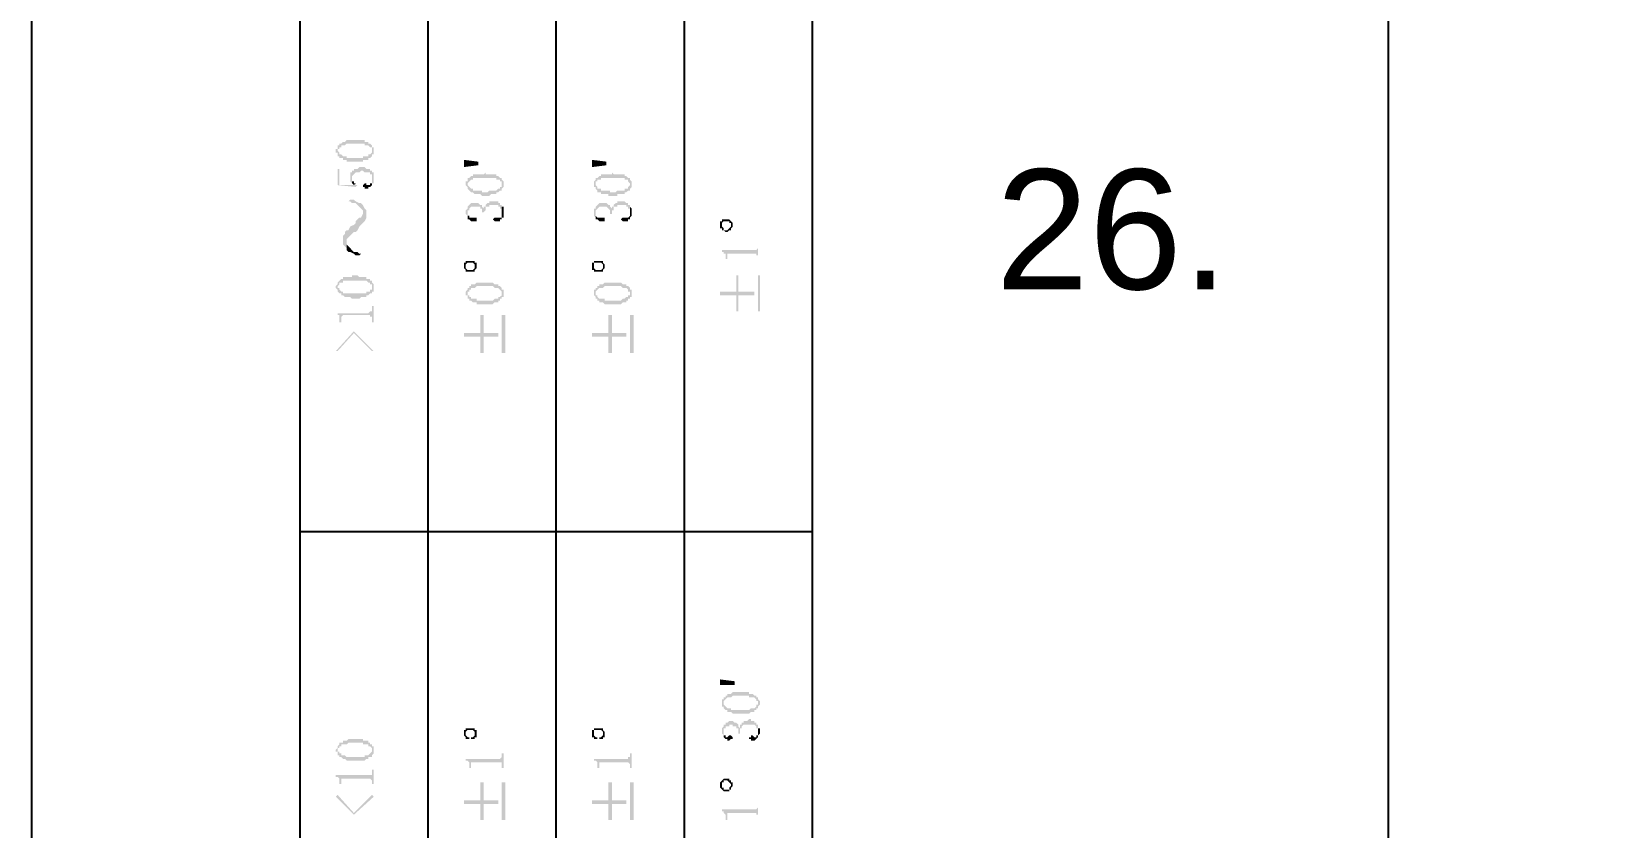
# Model space of a CAD drawing. Header units: millimetres. Extents: x 7018 to 13530, y 4187 to 5692.
# Drawn here: x 8411.44 to 8450.98, y 4761.68 to 4781.59 of the extents above; entities that cross this region are included whole.
import ezdxf

# ---------------------------------------------------------------- set-up
doc = ezdxf.new("R2010")
doc.units = ezdxf.units.MM
doc.styles.get("Standard").update_dxf_attribs({"font": 'arial.ttf'})

msp = doc.modelspace()

# ---------------------------------------------------------------- hatches: boundary and pattern name
at = {"transparency": 33554559}
for points in [[(8419.048, 4778.606), (8419.048, 4778.561), (8419.093, 4778.561), (8419.093, 4778.515), (8419.093, 4778.47), (8419.093, 4778.606), (8419.093, 4778.651), (8419.138, 4778.651), (8419.138, 4778.696), (8419.184, 4778.696), (8419.184, 4778.741), (8419.274, 4778.741), (8419.319, 4778.786), (8419.77, 4778.786), (8419.77, 4778.741), (8419.86, 4778.741), (8419.906, 4778.696), (8419.951, 4778.696), (8419.951, 4778.651), (8419.951, 4778.606), (8419.951, 4778.741), (8419.951, 4778.741), (8419.906, 4778.786), (8419.86, 4778.786), (8419.86, 4778.831), (8419.77, 4778.831), (8419.77, 4778.877), (8419.319, 4778.877), (8419.274, 4778.831), (8419.229, 4778.831), (8419.184, 4778.786), (8419.138, 4778.786), (8419.138, 4778.741), (8419.093, 4778.741), (8419.093, 4778.696), (8419.093, 4778.651), (8419.048, 4778.651)], [(8419.093, 4778.47), (8419.138, 4778.47), (8419.138, 4778.425), (8419.229, 4778.425), (8419.229, 4778.38), (8419.319, 4778.38), (8419.319, 4778.335), (8419.725, 4778.335), (8419.725, 4778.38), (8419.86, 4778.38), (8419.86, 4778.425), (8419.906, 4778.425), (8419.951, 4778.47), (8419.951, 4778.515), (8419.996, 4778.515), (8419.996, 4778.561), (8419.996, 4778.606), (8419.996, 4778.651), (8419.996, 4778.696), (8419.951, 4778.696), (8419.951, 4778.741), (8419.951, 4778.606), (8419.951, 4778.561), (8419.951, 4778.561), (8419.906, 4778.515), (8419.86, 4778.515), (8419.86, 4778.47), (8419.725, 4778.47), (8419.725, 4778.425), (8419.319, 4778.425), (8419.319, 4778.47), (8419.229, 4778.47), (8419.184, 4778.515), (8419.138, 4778.515), (8419.138, 4778.561), (8419.138, 4778.561), (8419.093, 4778.606), (8419.093, 4778.606)], [(8422.252, 4778.38), (8422.614, 4778.335), (8422.614, 4778.245), (8422.252, 4778.2)], [(8425.457, 4778.38), (8425.818, 4778.335), (8425.818, 4778.245), (8425.457, 4778.2)], [(8419.093, 4778.154), (8419.093, 4777.748), (8419.545, 4777.703), (8419.59, 4777.748), (8419.545, 4777.748), (8419.545, 4777.793), (8419.499, 4777.748), (8419.138, 4777.748), (8419.138, 4778.154)], [(8419.409, 4777.974), (8419.409, 4777.884), (8419.409, 4777.839), (8419.409, 4777.839), (8419.454, 4777.793), (8419.454, 4777.929), (8419.454, 4777.974), (8419.454, 4777.974), (8419.499, 4778.019), (8419.499, 4778.019), (8419.545, 4778.064), (8419.635, 4778.064), (8419.68, 4778.109), (8419.725, 4778.109), (8419.77, 4778.064), (8419.906, 4778.064), (8419.906, 4778.019), (8419.951, 4778.019), (8419.951, 4777.974), (8419.951, 4777.929), (8419.951, 4777.793), (8419.996, 4777.793), (8419.996, 4777.839), (8419.996, 4777.929), (8419.996, 4777.974), (8419.996, 4778.064), (8419.951, 4778.064), (8419.951, 4778.109), (8419.906, 4778.109), (8419.906, 4778.154), (8419.815, 4778.154), (8419.77, 4778.2), (8419.635, 4778.2), (8419.59, 4778.154), (8419.499, 4778.154), (8419.499, 4778.109), (8419.454, 4778.109), (8419.454, 4778.064), (8419.409, 4778.064), (8419.409, 4778.019)], [(8419.454, 4777.793), (8419.454, 4777.793), (8419.499, 4777.748), (8419.499, 4777.748), (8419.545, 4777.793), (8419.499, 4777.793), (8419.499, 4777.839), (8419.454, 4777.839), (8419.454, 4777.884), (8419.454, 4777.929)], [(8419.725, 4777.748), (8419.725, 4777.703), (8419.77, 4777.703), (8419.77, 4777.658), (8419.86, 4777.658), (8419.86, 4777.703), (8419.906, 4777.703), (8419.951, 4777.748), (8419.951, 4777.929), (8419.951, 4777.839), (8419.951, 4777.793), (8419.906, 4777.793), (8419.906, 4777.748), (8419.815, 4777.748), (8419.815, 4777.793), (8419.77, 4777.793)], [(8422.298, 4777.748), (8422.298, 4777.748), (8422.343, 4777.703), (8422.343, 4777.658), (8422.343, 4777.793), (8422.343, 4777.793), (8422.388, 4777.839), (8422.388, 4777.839), (8422.433, 4777.884), (8422.478, 4777.884), (8422.478, 4777.929), (8423.065, 4777.929), (8423.065, 4777.884), (8423.155, 4777.884), (8423.155, 4777.839), (8423.2, 4777.839), (8423.2, 4777.793), (8423.2, 4777.748), (8423.2, 4777.929), (8423.155, 4777.929), (8423.11, 4777.974), (8423.065, 4777.974), (8423.065, 4778.019), (8422.794, 4778.019), (8422.794, 4778.064), (8422.794, 4778.064), (8422.749, 4778.019), (8422.478, 4778.019), (8422.478, 4777.974), (8422.433, 4777.974), (8422.388, 4777.929), (8422.343, 4777.929), (8422.343, 4777.884), (8422.343, 4777.839), (8422.298, 4777.839), (8422.298, 4777.793)], [(8425.502, 4777.748), (8425.502, 4777.703), (8425.547, 4777.703), (8425.547, 4777.658), (8425.547, 4777.793), (8425.547, 4777.839), (8425.592, 4777.839), (8425.592, 4777.884), (8425.683, 4777.884), (8425.683, 4777.929), (8426.269, 4777.929), (8426.269, 4777.884), (8426.36, 4777.884), (8426.36, 4777.839), (8426.36, 4777.839), (8426.405, 4777.793), (8426.405, 4777.748), (8426.405, 4777.929), (8426.36, 4777.929), (8426.314, 4777.974), (8426.269, 4777.974), (8426.269, 4778.019), (8425.998, 4778.019), (8425.953, 4778.064), (8425.953, 4778.019), (8425.683, 4778.019), (8425.683, 4777.974), (8425.637, 4777.974), (8425.592, 4777.929), (8425.547, 4777.929), (8425.547, 4777.884), (8425.547, 4777.884), (8425.502, 4777.839), (8425.502, 4777.793)], [(8422.343, 4777.658), (8422.388, 4777.613), (8422.388, 4777.613), (8422.433, 4777.568), (8422.478, 4777.568), (8422.523, 4777.523), (8422.659, 4777.523), (8422.704, 4777.477), (8422.884, 4777.477), (8422.929, 4777.523), (8423.065, 4777.523), (8423.065, 4777.568), (8423.11, 4777.568), (8423.155, 4777.613), (8423.2, 4777.613), (8423.2, 4777.658), (8423.2, 4777.658), (8423.245, 4777.703), (8423.245, 4777.748), (8423.245, 4777.793), (8423.245, 4777.839), (8423.245, 4777.839), (8423.2, 4777.884), (8423.2, 4777.748), (8423.2, 4777.703), (8423.155, 4777.703), (8423.155, 4777.658), (8423.11, 4777.658), (8423.065, 4777.613), (8422.884, 4777.613), (8422.839, 4777.568), (8422.704, 4777.568), (8422.704, 4777.613), (8422.478, 4777.613), (8422.478, 4777.658), (8422.433, 4777.658), (8422.388, 4777.703), (8422.388, 4777.703), (8422.343, 4777.748), (8422.343, 4777.748)], [(8425.547, 4777.658), (8425.592, 4777.613), (8425.592, 4777.568), (8425.683, 4777.568), (8425.683, 4777.523), (8425.863, 4777.523), (8425.863, 4777.477), (8426.089, 4777.477), (8426.089, 4777.523), (8426.269, 4777.523), (8426.269, 4777.568), (8426.314, 4777.568), (8426.36, 4777.613), (8426.405, 4777.613), (8426.405, 4777.658), (8426.405, 4777.658), (8426.45, 4777.703), (8426.45, 4777.748), (8426.45, 4777.793), (8426.45, 4777.839), (8426.45, 4777.839), (8426.405, 4777.884), (8426.405, 4777.748), (8426.405, 4777.748), (8426.36, 4777.703), (8426.36, 4777.658), (8426.269, 4777.658), (8426.269, 4777.613), (8426.089, 4777.613), (8426.044, 4777.568), (8425.908, 4777.568), (8425.908, 4777.613), (8425.683, 4777.613), (8425.683, 4777.658), (8425.592, 4777.658), (8425.592, 4777.703), (8425.592, 4777.703), (8425.547, 4777.748), (8425.547, 4777.748)], [(8419.364, 4777.342), (8419.409, 4777.342), (8419.454, 4777.297), (8419.545, 4777.297), (8419.59, 4777.252), (8419.635, 4777.207), (8419.635, 4777.207), (8419.68, 4777.162), (8419.725, 4777.116), (8419.725, 4776.8), (8419.725, 4776.8), (8419.77, 4776.846), (8419.815, 4776.936), (8419.815, 4777.116), (8419.77, 4777.162), (8419.725, 4777.252), (8419.725, 4777.252), (8419.68, 4777.297), (8419.635, 4777.297), (8419.545, 4777.342), (8419.499, 4777.387), (8419.409, 4777.387)], [(8422.298, 4777.071), (8422.298, 4777.026), (8422.298, 4777.026), (8422.343, 4776.981), (8422.343, 4776.936), (8422.343, 4777.071), (8422.343, 4777.116), (8422.388, 4777.116), (8422.388, 4777.162), (8422.388, 4777.162), (8422.433, 4777.207), (8422.659, 4777.207), (8422.659, 4777.162), (8422.704, 4777.162), (8422.704, 4777.116), (8422.704, 4777.071), (8422.749, 4777.071), (8422.749, 4777.026), (8422.749, 4777.071), (8422.794, 4777.116), (8422.794, 4777.162), (8422.794, 4777.207), (8422.884, 4777.207), (8422.884, 4777.252), (8423.11, 4777.252), (8423.11, 4777.207), (8423.155, 4777.207), (8423.155, 4777.162), (8423.2, 4777.162), (8423.2, 4777.116), (8423.2, 4777.071), (8423.2, 4777.252), (8423.155, 4777.252), (8423.155, 4777.297), (8423.11, 4777.297), (8423.11, 4777.342), (8422.884, 4777.342), (8422.884, 4777.297), (8422.839, 4777.297), (8422.794, 4777.252), (8422.794, 4777.207), (8422.749, 4777.207), (8422.749, 4777.162), (8422.749, 4777.162), (8422.704, 4777.207), (8422.704, 4777.252), (8422.659, 4777.252), (8422.614, 4777.297), (8422.433, 4777.297), (8422.388, 4777.252), (8422.388, 4777.252), (8422.343, 4777.207), (8422.343, 4777.162), (8422.343, 4777.162), (8422.298, 4777.116), (8422.298, 4777.116)], [(8422.975, 4776.891), (8422.975, 4776.891), (8423.02, 4776.846), (8423.155, 4776.846), (8423.155, 4776.891), (8423.2, 4776.891), (8423.2, 4776.936), (8423.245, 4776.936), (8423.245, 4777.026), (8423.245, 4777.071), (8423.245, 4777.116), (8423.245, 4777.207), (8423.2, 4777.207), (8423.2, 4777.026), (8423.2, 4776.981), (8423.2, 4776.936), (8423.02, 4776.936)], [(8425.502, 4777.071), (8425.502, 4777.026), (8425.502, 4776.981), (8425.547, 4776.936), (8425.547, 4777.071), (8425.547, 4777.116), (8425.547, 4777.116), (8425.592, 4777.162), (8425.592, 4777.162), (8425.637, 4777.207), (8425.818, 4777.207), (8425.863, 4777.162), (8425.863, 4777.162), (8425.908, 4777.116), (8425.908, 4777.071), (8425.908, 4777.026), (8425.953, 4777.026), (8425.953, 4777.116), (8425.998, 4777.116), (8425.998, 4777.162), (8425.998, 4777.207), (8426.089, 4777.207), (8426.089, 4777.252), (8426.314, 4777.252), (8426.314, 4777.207), (8426.36, 4777.207), (8426.36, 4777.162), (8426.405, 4777.162), (8426.405, 4777.116), (8426.405, 4777.071), (8426.405, 4777.252), (8426.36, 4777.252), (8426.36, 4777.297), (8426.314, 4777.297), (8426.269, 4777.342), (8426.089, 4777.342), (8426.089, 4777.297), (8426.044, 4777.297), (8425.998, 4777.252), (8425.998, 4777.207), (8425.953, 4777.207), (8425.953, 4777.162), (8425.953, 4777.162), (8425.908, 4777.207), (8425.908, 4777.252), (8425.863, 4777.252), (8425.818, 4777.297), (8425.637, 4777.297), (8425.592, 4777.252), (8425.592, 4777.252), (8425.547, 4777.207), (8425.547, 4777.162), (8425.502, 4777.162), (8425.502, 4777.116), (8425.502, 4777.116)], [(8426.179, 4776.891), (8426.179, 4776.891), (8426.224, 4776.846), (8426.36, 4776.846), (8426.36, 4776.891), (8426.405, 4776.891), (8426.405, 4776.936), (8426.405, 4776.936), (8426.45, 4776.981), (8426.45, 4777.026), (8426.45, 4777.071), (8426.45, 4777.116), (8426.45, 4777.162), (8426.405, 4777.207), (8426.405, 4777.026), (8426.405, 4776.981), (8426.405, 4776.981), (8426.36, 4776.936), (8426.224, 4776.936)], [(8419.229, 4776.349), (8419.229, 4776.259), (8419.274, 4776.214), (8419.319, 4776.169), (8419.319, 4776.394), (8419.364, 4776.439), (8419.409, 4776.485), (8419.454, 4776.53), (8419.499, 4776.575), (8419.545, 4776.575), (8419.59, 4776.62), (8419.635, 4776.71), (8419.635, 4776.71), (8419.68, 4776.755), (8419.725, 4776.8), (8419.725, 4777.071), (8419.725, 4777.026), (8419.68, 4776.936), (8419.635, 4776.936), (8419.59, 4776.891), (8419.545, 4776.846), (8419.545, 4776.8), (8419.499, 4776.755), (8419.409, 4776.71), (8419.409, 4776.71), (8419.364, 4776.62), (8419.319, 4776.62), (8419.274, 4776.575), (8419.274, 4776.53), (8419.229, 4776.485), (8419.229, 4776.439)], [(8422.343, 4776.936), (8422.343, 4776.891), (8422.388, 4776.891), (8422.433, 4776.846), (8422.568, 4776.846), (8422.568, 4776.891), (8422.568, 4776.936), (8422.388, 4776.936), (8422.388, 4776.981), (8422.343, 4776.981), (8422.343, 4777.071)], [(8425.547, 4776.936), (8425.547, 4776.891), (8425.592, 4776.891), (8425.637, 4776.846), (8425.773, 4776.846), (8425.773, 4776.891), (8425.773, 4776.936), (8425.592, 4776.936), (8425.547, 4776.981), (8425.547, 4777.071)], [(8428.661, 4776.755), (8428.661, 4776.71), (8428.661, 4776.665), (8428.706, 4776.665), (8428.706, 4776.755), (8428.706, 4776.8), (8428.706, 4776.8), (8428.752, 4776.846), (8428.887, 4776.846), (8428.887, 4776.8), (8428.932, 4776.8), (8428.932, 4776.62), (8428.932, 4776.665), (8428.932, 4776.665), (8428.977, 4776.71), (8428.977, 4776.755), (8428.977, 4776.8), (8428.932, 4776.846), (8428.932, 4776.846), (8428.887, 4776.891), (8428.706, 4776.891), (8428.706, 4776.846), (8428.661, 4776.846), (8428.661, 4776.8), (8428.661, 4776.8)], [(8428.706, 4776.665), (8428.706, 4776.62), (8428.752, 4776.62), (8428.797, 4776.575), (8428.842, 4776.575), (8428.887, 4776.62), (8428.932, 4776.62), (8428.932, 4776.755), (8428.932, 4776.71), (8428.932, 4776.71), (8428.887, 4776.665), (8428.887, 4776.665), (8428.842, 4776.62), (8428.752, 4776.62), (8428.752, 4776.665), (8428.752, 4776.665), (8428.706, 4776.71), (8428.706, 4776.755), (8428.706, 4776.755)], [(8419.319, 4776.169), (8419.319, 4776.123), (8419.364, 4776.078), (8419.409, 4776.078), (8419.499, 4776.033), (8419.545, 4775.988), (8419.635, 4775.988), (8419.68, 4776.033), (8419.635, 4776.033), (8419.59, 4776.078), (8419.499, 4776.078), (8419.454, 4776.123), (8419.409, 4776.169), (8419.409, 4776.169), (8419.364, 4776.214), (8419.319, 4776.259), (8419.319, 4776.304)], [(8428.706, 4776.123), (8428.706, 4776.078), (8428.752, 4776.078), (8428.752, 4776.033), (8428.797, 4776.033), (8428.797, 4775.943), (8428.797, 4775.898), (8428.842, 4775.898), (8428.842, 4775.988), (8428.842, 4776.033), (8429.564, 4776.033), (8429.564, 4775.988), (8429.609, 4775.988), (8429.609, 4775.943), (8429.609, 4775.898), (8429.609, 4776.259), (8429.609, 4776.214), (8429.609, 4776.169), (8429.564, 4776.123), (8429.519, 4776.123)], [(8422.252, 4775.717), (8422.252, 4775.672), (8422.252, 4775.672), (8422.298, 4775.627), (8422.298, 4775.762), (8422.298, 4775.762), (8422.343, 4775.808), (8422.478, 4775.808), (8422.523, 4775.762), (8422.523, 4775.627), (8422.523, 4775.627), (8422.568, 4775.672), (8422.568, 4775.717), (8422.568, 4775.762), (8422.568, 4775.808), (8422.523, 4775.808), (8422.523, 4775.853), (8422.298, 4775.853), (8422.298, 4775.808), (8422.252, 4775.808), (8422.252, 4775.762), (8422.252, 4775.762)], [(8422.298, 4775.627), (8422.298, 4775.582), (8422.523, 4775.582), (8422.523, 4775.717), (8422.523, 4775.672), (8422.523, 4775.672), (8422.478, 4775.627), (8422.343, 4775.627), (8422.298, 4775.672), (8422.298, 4775.717), (8422.298, 4775.717)], [(8425.457, 4775.717), (8425.457, 4775.672), (8425.457, 4775.627), (8425.502, 4775.627), (8425.502, 4775.762), (8425.502, 4775.808), (8425.683, 4775.808), (8425.728, 4775.762), (8425.728, 4775.627), (8425.728, 4775.627), (8425.773, 4775.672), (8425.773, 4775.717), (8425.773, 4775.762), (8425.773, 4775.762), (8425.728, 4775.808), (8425.728, 4775.853), (8425.502, 4775.853), (8425.502, 4775.808), (8425.457, 4775.808), (8425.457, 4775.762), (8425.457, 4775.762)], [(8425.502, 4775.627), (8425.502, 4775.582), (8425.728, 4775.582), (8425.728, 4775.717), (8425.728, 4775.672), (8425.728, 4775.672), (8425.683, 4775.627), (8425.547, 4775.627), (8425.502, 4775.672), (8425.502, 4775.717), (8425.502, 4775.717)], [(8419.048, 4775.221), (8419.048, 4775.176), (8419.048, 4775.176), (8419.093, 4775.131), (8419.093, 4775.085), (8419.093, 4775.221), (8419.093, 4775.221), (8419.138, 4775.266), (8419.138, 4775.311), (8419.229, 4775.311), (8419.229, 4775.356), (8419.815, 4775.356), (8419.86, 4775.311), (8419.906, 4775.311), (8419.906, 4775.266), (8419.951, 4775.266), (8419.951, 4775.221), (8419.951, 4775.356), (8419.906, 4775.356), (8419.906, 4775.401), (8419.815, 4775.401), (8419.815, 4775.447), (8419.635, 4775.447), (8419.59, 4775.492), (8419.454, 4775.492), (8419.454, 4775.447), (8419.229, 4775.447), (8419.229, 4775.401), (8419.184, 4775.401), (8419.138, 4775.356), (8419.138, 4775.356), (8419.093, 4775.311), (8419.093, 4775.266), (8419.093, 4775.266)], [(8419.093, 4775.085), (8419.138, 4775.04), (8419.184, 4775.04), (8419.184, 4774.995), (8419.229, 4774.995), (8419.274, 4774.95), (8419.409, 4774.95), (8419.454, 4774.905), (8419.635, 4774.905), (8419.68, 4774.95), (8419.815, 4774.95), (8419.815, 4774.995), (8419.86, 4774.995), (8419.906, 4775.04), (8419.951, 4775.04), (8419.951, 4775.085), (8419.996, 4775.085), (8419.996, 4775.131), (8419.996, 4775.221), (8419.996, 4775.266), (8419.996, 4775.266), (8419.951, 4775.311), (8419.951, 4775.176), (8419.951, 4775.131), (8419.906, 4775.131), (8419.906, 4775.085), (8419.815, 4775.085), (8419.815, 4775.04), (8419.229, 4775.04), (8419.229, 4775.085), (8419.184, 4775.085), (8419.138, 4775.131), (8419.138, 4775.176), (8419.093, 4775.176), (8419.093, 4775.221)], [(8422.298, 4775.04), (8422.298, 4774.995), (8422.343, 4774.995), (8422.343, 4774.95), (8422.343, 4774.905), (8422.343, 4775.04), (8422.343, 4775.085), (8422.388, 4775.085), (8422.388, 4775.131), (8422.433, 4775.131), (8422.433, 4775.176), (8422.523, 4775.176), (8422.568, 4775.221), (8422.975, 4775.221), (8423.02, 4775.176), (8423.11, 4775.176), (8423.155, 4775.131), (8423.155, 4775.131), (8423.2, 4775.085), (8423.2, 4775.04), (8423.2, 4775.176), (8423.2, 4775.176), (8423.155, 4775.221), (8423.11, 4775.221), (8423.11, 4775.266), (8423.02, 4775.266), (8422.975, 4775.311), (8422.568, 4775.311), (8422.523, 4775.266), (8422.433, 4775.266), (8422.433, 4775.221), (8422.388, 4775.221), (8422.388, 4775.176), (8422.343, 4775.176), (8422.343, 4775.131), (8422.343, 4775.131), (8422.298, 4775.085), (8422.298, 4775.085)], [(8422.343, 4774.905), (8422.388, 4774.905), (8422.388, 4774.86), (8422.433, 4774.86), (8422.478, 4774.815), (8422.568, 4774.815), (8422.568, 4774.77), (8422.975, 4774.77), (8423.02, 4774.815), (8423.11, 4774.815), (8423.11, 4774.86), (8423.155, 4774.86), (8423.155, 4774.905), (8423.2, 4774.905), (8423.2, 4774.95), (8423.245, 4774.95), (8423.245, 4774.995), (8423.245, 4775.04), (8423.245, 4775.085), (8423.245, 4775.131), (8423.2, 4775.131), (8423.2, 4775.176), (8423.2, 4775.04), (8423.2, 4774.995), (8423.2, 4774.995), (8423.155, 4774.95), (8423.11, 4774.95), (8423.11, 4774.905), (8423.02, 4774.905), (8422.975, 4774.86), (8422.568, 4774.86), (8422.568, 4774.905), (8422.433, 4774.905), (8422.433, 4774.95), (8422.388, 4774.95), (8422.388, 4774.995), (8422.343, 4774.995), (8422.343, 4775.04), (8422.343, 4775.04)], [(8425.502, 4775.04), (8425.502, 4774.995), (8425.502, 4774.995), (8425.547, 4774.95), (8425.547, 4774.905), (8425.547, 4775.04), (8425.547, 4775.085), (8425.547, 4775.085), (8425.592, 4775.131), (8425.592, 4775.131), (8425.637, 4775.176), (8425.728, 4775.176), (8425.773, 4775.221), (8426.179, 4775.221), (8426.224, 4775.176), (8426.314, 4775.176), (8426.36, 4775.131), (8426.36, 4775.085), (8426.405, 4775.085), (8426.405, 4775.04), (8426.405, 4775.176), (8426.405, 4775.176), (8426.36, 4775.221), (8426.314, 4775.221), (8426.314, 4775.266), (8426.224, 4775.266), (8426.179, 4775.311), (8425.773, 4775.311), (8425.728, 4775.266), (8425.637, 4775.266), (8425.637, 4775.221), (8425.592, 4775.221), (8425.592, 4775.176), (8425.547, 4775.176), (8425.547, 4775.131), (8425.502, 4775.131), (8425.502, 4775.085), (8425.502, 4775.085)], [(8425.547, 4774.905), (8425.592, 4774.905), (8425.592, 4774.86), (8425.637, 4774.86), (8425.637, 4774.815), (8425.728, 4774.815), (8425.773, 4774.77), (8426.179, 4774.77), (8426.224, 4774.815), (8426.314, 4774.815), (8426.314, 4774.86), (8426.36, 4774.86), (8426.36, 4774.905), (8426.405, 4774.905), (8426.405, 4774.95), (8426.45, 4774.95), (8426.45, 4774.995), (8426.45, 4775.04), (8426.45, 4775.085), (8426.45, 4775.131), (8426.405, 4775.131), (8426.405, 4775.176), (8426.405, 4775.04), (8426.405, 4774.995), (8426.36, 4774.995), (8426.36, 4774.95), (8426.314, 4774.95), (8426.269, 4774.905), (8426.224, 4774.905), (8426.179, 4774.86), (8425.773, 4774.86), (8425.773, 4774.905), (8425.637, 4774.905), (8425.592, 4774.95), (8425.592, 4774.995), (8425.547, 4774.995), (8425.547, 4775.04), (8425.547, 4775.04)], [(8428.661, 4775.085), (8428.661, 4774.995), (8429.067, 4774.995), (8429.067, 4774.589), (8429.113, 4774.589), (8429.113, 4774.995), (8429.519, 4774.995), (8429.519, 4775.085), (8429.113, 4775.085), (8429.113, 4775.492), (8429.067, 4775.492), (8429.067, 4775.085)], [(8429.654, 4774.589), (8429.654, 4775.492), (8429.609, 4775.492), (8429.609, 4774.589)], [(8419.048, 4774.544), (8419.093, 4774.544), (8419.093, 4774.499), (8419.138, 4774.499), (8419.138, 4774.454), (8419.138, 4774.318), (8419.184, 4774.318), (8419.184, 4774.454), (8419.184, 4774.454), (8419.229, 4774.499), (8419.906, 4774.499), (8419.906, 4774.454), (8419.951, 4774.454), (8419.951, 4774.318), (8419.996, 4774.318), (8419.996, 4774.724), (8419.951, 4774.724), (8419.951, 4774.634), (8419.951, 4774.589), (8419.906, 4774.589), (8419.86, 4774.544)], [(8422.252, 4774.047), (8422.252, 4773.957), (8422.659, 4773.957), (8422.659, 4773.551), (8422.749, 4773.551), (8422.749, 4773.957), (8423.11, 4773.957), (8423.11, 4774.047), (8422.749, 4774.047), (8422.749, 4774.499), (8422.659, 4774.499), (8422.659, 4774.047)], [(8423.291, 4773.551), (8423.291, 4774.499), (8423.2, 4774.499), (8423.2, 4773.551)], [(8425.457, 4774.047), (8425.457, 4773.957), (8425.863, 4773.957), (8425.863, 4773.551), (8425.953, 4773.551), (8425.953, 4773.957), (8426.314, 4773.957), (8426.314, 4774.047), (8425.953, 4774.047), (8425.953, 4774.499), (8425.863, 4774.499), (8425.863, 4774.047)], [(8426.495, 4773.551), (8426.495, 4774.499), (8426.405, 4774.499), (8426.405, 4773.551)], [(8419.048, 4773.596), (8419.093, 4773.596), (8419.499, 4774.047), (8419.951, 4773.596), (8419.996, 4773.596), (8419.499, 4774.093)], [(8428.661, 4765.382), (8429.022, 4765.337), (8429.022, 4765.247), (8428.661, 4765.247)], [(8428.706, 4764.795), (8428.706, 4764.75), (8428.706, 4764.705), (8428.752, 4764.705), (8428.752, 4764.66), (8428.752, 4764.795), (8428.752, 4764.84), (8428.752, 4764.84), (8428.797, 4764.886), (8428.797, 4764.886), (8428.842, 4764.931), (8428.932, 4764.931), (8428.977, 4764.976), (8429.383, 4764.976), (8429.383, 4764.931), (8429.519, 4764.931), (8429.564, 4764.886), (8429.564, 4764.84), (8429.609, 4764.84), (8429.609, 4764.795), (8429.609, 4764.931), (8429.564, 4764.931), (8429.564, 4764.976), (8429.519, 4764.976), (8429.474, 4765.021), (8429.383, 4765.021), (8429.383, 4765.066), (8428.977, 4765.066), (8428.932, 4765.021), (8428.842, 4765.021), (8428.842, 4764.976), (8428.797, 4764.976), (8428.797, 4764.931), (8428.752, 4764.931), (8428.752, 4764.886), (8428.706, 4764.886), (8428.706, 4764.84), (8428.706, 4764.84)], [(8428.752, 4764.66), (8428.752, 4764.66), (8428.797, 4764.615), (8428.842, 4764.615), (8428.842, 4764.57), (8428.932, 4764.57), (8428.977, 4764.525), (8429.383, 4764.525), (8429.429, 4764.57), (8429.519, 4764.57), (8429.519, 4764.615), (8429.564, 4764.615), (8429.564, 4764.66), (8429.609, 4764.66), (8429.609, 4764.705), (8429.609, 4764.705), (8429.654, 4764.75), (8429.654, 4764.795), (8429.654, 4764.84), (8429.654, 4764.84), (8429.609, 4764.886), (8429.609, 4764.931), (8429.609, 4764.795), (8429.609, 4764.75), (8429.564, 4764.75), (8429.564, 4764.705), (8429.564, 4764.705), (8429.519, 4764.66), (8429.429, 4764.66), (8429.383, 4764.615), (8428.932, 4764.615), (8428.932, 4764.66), (8428.842, 4764.66), (8428.797, 4764.705), (8428.797, 4764.705), (8428.752, 4764.75), (8428.752, 4764.795), (8428.752, 4764.795)], [(8422.252, 4764.028), (8422.252, 4763.983), (8422.252, 4763.983), (8422.298, 4763.938), (8422.298, 4764.073), (8422.298, 4764.073), (8422.343, 4764.118), (8422.478, 4764.118), (8422.523, 4764.073), (8422.523, 4763.938), (8422.568, 4763.938), (8422.568, 4764.028), (8422.568, 4764.073), (8422.568, 4764.118), (8422.523, 4764.118), (8422.523, 4764.163), (8422.298, 4764.163), (8422.298, 4764.118), (8422.252, 4764.118), (8422.252, 4764.073), (8422.252, 4764.073)], [(8425.457, 4764.028), (8425.457, 4763.983), (8425.457, 4763.938), (8425.502, 4763.938), (8425.502, 4764.073), (8425.502, 4764.118), (8425.683, 4764.118), (8425.728, 4764.073), (8425.728, 4763.938), (8425.773, 4763.938), (8425.773, 4764.028), (8425.773, 4764.073), (8425.773, 4764.073), (8425.728, 4764.118), (8425.728, 4764.163), (8425.502, 4764.163), (8425.502, 4764.118), (8425.457, 4764.118), (8425.457, 4764.073), (8425.457, 4764.073)], [(8428.706, 4764.118), (8428.706, 4764.073), (8428.706, 4764.028), (8428.706, 4764.028), (8428.752, 4763.983), (8428.752, 4764.073), (8428.752, 4764.118), (8428.752, 4764.163), (8428.797, 4764.163), (8428.797, 4764.209), (8428.887, 4764.209), (8428.887, 4764.254), (8428.977, 4764.254), (8428.977, 4764.209), (8429.067, 4764.209), (8429.067, 4764.163), (8429.113, 4764.163), (8429.113, 4764.073), (8429.113, 4764.028), (8429.158, 4764.028), (8429.158, 4764.073), (8429.158, 4764.163), (8429.203, 4764.163), (8429.203, 4764.209), (8429.203, 4764.209), (8429.248, 4764.254), (8429.519, 4764.254), (8429.564, 4764.209), (8429.564, 4764.163), (8429.609, 4764.163), (8429.609, 4764.118), (8429.609, 4764.073), (8429.609, 4764.254), (8429.564, 4764.254), (8429.564, 4764.299), (8429.519, 4764.299), (8429.519, 4764.344), (8429.429, 4764.344), (8429.429, 4764.389), (8429.383, 4764.389), (8429.338, 4764.344), (8429.248, 4764.344), (8429.248, 4764.299), (8429.203, 4764.299), (8429.203, 4764.254), (8429.158, 4764.254), (8429.158, 4764.209), (8429.158, 4764.163), (8429.113, 4764.209), (8429.113, 4764.254), (8429.113, 4764.254), (8429.067, 4764.299), (8429.022, 4764.299), (8428.977, 4764.344), (8428.887, 4764.344), (8428.842, 4764.299), (8428.797, 4764.299), (8428.797, 4764.254), (8428.752, 4764.254), (8428.752, 4764.209), (8428.752, 4764.209), (8428.706, 4764.163)], [(8428.752, 4763.983), (8428.752, 4763.938), (8428.752, 4763.938), (8428.797, 4763.893), (8428.842, 4763.893), (8428.842, 4763.848), (8428.887, 4763.848), (8428.932, 4763.893), (8428.977, 4763.893), (8428.977, 4763.938), (8428.977, 4763.938), (8428.932, 4763.983), (8428.887, 4763.983), (8428.842, 4763.938), (8428.797, 4763.938), (8428.797, 4763.983), (8428.752, 4763.983), (8428.752, 4764.028), (8428.752, 4764.073)], [(8429.383, 4763.893), (8429.429, 4763.893), (8429.429, 4763.848), (8429.519, 4763.848), (8429.564, 4763.893), (8429.564, 4763.893), (8429.609, 4763.938), (8429.609, 4763.983), (8429.609, 4763.983), (8429.654, 4764.028), (8429.654, 4764.073), (8429.654, 4764.118), (8429.654, 4764.163), (8429.609, 4764.163), (8429.609, 4764.254), (8429.609, 4764.073), (8429.609, 4764.028), (8429.609, 4763.983), (8429.564, 4763.983), (8429.564, 4763.938), (8429.519, 4763.938), (8429.474, 4763.983), (8429.429, 4763.983), (8429.429, 4763.938), (8429.383, 4763.938)], [(8419.048, 4763.622), (8419.048, 4763.577), (8419.093, 4763.577), (8419.093, 4763.532), (8419.093, 4763.486), (8419.093, 4763.622), (8419.093, 4763.667), (8419.138, 4763.667), (8419.138, 4763.712), (8419.184, 4763.712), (8419.184, 4763.757), (8419.319, 4763.757), (8419.364, 4763.802), (8419.725, 4763.802), (8419.725, 4763.757), (8419.86, 4763.757), (8419.86, 4763.712), (8419.906, 4763.712), (8419.951, 4763.667), (8419.951, 4763.622), (8419.951, 4763.757), (8419.906, 4763.757), (8419.906, 4763.802), (8419.86, 4763.802), (8419.86, 4763.848), (8419.725, 4763.848), (8419.725, 4763.893), (8419.364, 4763.893), (8419.319, 4763.848), (8419.229, 4763.848), (8419.229, 4763.802), (8419.138, 4763.802), (8419.138, 4763.757), (8419.138, 4763.757), (8419.093, 4763.712), (8419.093, 4763.667), (8419.093, 4763.667)], [(8419.093, 4763.486), (8419.138, 4763.486), (8419.138, 4763.441), (8419.184, 4763.441), (8419.229, 4763.396), (8419.274, 4763.396), (8419.319, 4763.351), (8419.77, 4763.351), (8419.815, 4763.396), (8419.86, 4763.396), (8419.86, 4763.441), (8419.951, 4763.441), (8419.951, 4763.486), (8419.951, 4763.486), (8419.996, 4763.532), (8419.996, 4763.577), (8419.996, 4763.622), (8419.996, 4763.667), (8419.996, 4763.712), (8419.951, 4763.712), (8419.951, 4763.757), (8419.951, 4763.577), (8419.951, 4763.577), (8419.906, 4763.532), (8419.906, 4763.532), (8419.86, 4763.486), (8419.77, 4763.486), (8419.77, 4763.441), (8419.319, 4763.441), (8419.274, 4763.486), (8419.184, 4763.486), (8419.184, 4763.532), (8419.138, 4763.532), (8419.138, 4763.577), (8419.093, 4763.577), (8419.093, 4763.622)], [(8422.298, 4763.938), (8422.298, 4763.893), (8422.523, 4763.893), (8422.523, 4764.028), (8422.523, 4763.983), (8422.523, 4763.983), (8422.478, 4763.938), (8422.433, 4763.938), (8422.433, 4763.893), (8422.388, 4763.893), (8422.388, 4763.938), (8422.343, 4763.938), (8422.298, 4763.983), (8422.298, 4764.028), (8422.298, 4764.028)], [(8425.502, 4763.938), (8425.502, 4763.893), (8425.728, 4763.893), (8425.728, 4764.028), (8425.728, 4763.983), (8425.728, 4763.983), (8425.683, 4763.938), (8425.637, 4763.938), (8425.637, 4763.893), (8425.592, 4763.893), (8425.592, 4763.938), (8425.547, 4763.938), (8425.502, 4763.983), (8425.502, 4764.028), (8425.502, 4764.028)], [(8422.298, 4763.396), (8422.298, 4763.351), (8422.343, 4763.351), (8422.388, 4763.306), (8422.388, 4763.261), (8422.388, 4763.171), (8422.433, 4763.171), (8422.433, 4763.261), (8422.433, 4763.306), (8423.2, 4763.306), (8423.2, 4763.261), (8423.2, 4763.171), (8423.245, 4763.171), (8423.245, 4763.532), (8423.2, 4763.532), (8423.2, 4763.486), (8423.2, 4763.441), (8423.2, 4763.441), (8423.155, 4763.396), (8423.11, 4763.396)], [(8425.502, 4763.396), (8425.502, 4763.351), (8425.547, 4763.351), (8425.592, 4763.306), (8425.592, 4763.261), (8425.592, 4763.171), (8425.637, 4763.171), (8425.637, 4763.261), (8425.637, 4763.306), (8426.36, 4763.306), (8426.405, 4763.261), (8426.405, 4763.171), (8426.45, 4763.171), (8426.45, 4763.532), (8426.405, 4763.532), (8426.405, 4763.486), (8426.405, 4763.441), (8426.36, 4763.441), (8426.36, 4763.396), (8426.314, 4763.396)], [(8419.048, 4762.99), (8419.048, 4762.945), (8419.093, 4762.945), (8419.138, 4762.9), (8419.138, 4762.809), (8419.138, 4762.764), (8419.184, 4762.764), (8419.184, 4762.855), (8419.184, 4762.9), (8419.906, 4762.9), (8419.951, 4762.855), (8419.951, 4762.809), (8419.951, 4762.764), (8419.996, 4762.764), (8419.996, 4763.125), (8419.951, 4763.125), (8419.951, 4763.035), (8419.951, 4762.99), (8419.86, 4762.99)], [(8428.661, 4762.764), (8428.661, 4762.719), (8428.661, 4762.674), (8428.661, 4762.674), (8428.706, 4762.629), (8428.706, 4762.809), (8428.752, 4762.809), (8428.752, 4762.855), (8428.842, 4762.855), (8428.887, 4762.809), (8428.887, 4762.809), (8428.932, 4762.764), (8428.932, 4762.629), (8428.932, 4762.674), (8428.932, 4762.674), (8428.977, 4762.719), (8428.977, 4762.764), (8428.977, 4762.809), (8428.932, 4762.809), (8428.932, 4762.855), (8428.887, 4762.855), (8428.887, 4762.9), (8428.752, 4762.9), (8428.706, 4762.855), (8428.706, 4762.855), (8428.661, 4762.809)], [(8419.048, 4762.448), (8419.499, 4761.997), (8419.996, 4762.448), (8419.951, 4762.494), (8419.499, 4762.042), (8419.093, 4762.494)], [(8422.252, 4762.358), (8422.252, 4762.268), (8422.659, 4762.268), (8422.659, 4761.862), (8422.749, 4761.862), (8422.749, 4762.268), (8423.11, 4762.268), (8423.11, 4762.358), (8422.749, 4762.358), (8422.749, 4762.809), (8422.659, 4762.809), (8422.659, 4762.358)], [(8423.291, 4761.862), (8423.291, 4762.809), (8423.2, 4762.809), (8423.2, 4761.862)], [(8425.457, 4762.358), (8425.457, 4762.268), (8425.863, 4762.268), (8425.863, 4761.862), (8425.953, 4761.862), (8425.953, 4762.268), (8426.314, 4762.268), (8426.314, 4762.358), (8425.953, 4762.358), (8425.953, 4762.809), (8425.863, 4762.809), (8425.863, 4762.358)], [(8426.495, 4761.862), (8426.495, 4762.809), (8426.405, 4762.809), (8426.405, 4761.862)], [(8428.706, 4762.629), (8428.706, 4762.629), (8428.752, 4762.584), (8428.887, 4762.584), (8428.887, 4762.629), (8428.932, 4762.629), (8428.932, 4762.764), (8428.932, 4762.719), (8428.932, 4762.719), (8428.887, 4762.674), (8428.887, 4762.629), (8428.752, 4762.629), (8428.752, 4762.674), (8428.706, 4762.674), (8428.706, 4762.719), (8428.706, 4762.719)], [(8428.706, 4762.133), (8428.706, 4762.087), (8428.752, 4762.087), (8428.752, 4762.042), (8428.752, 4762.042), (8428.797, 4761.997), (8428.797, 4761.862), (8428.842, 4761.862), (8428.842, 4761.997), (8428.842, 4762.042), (8429.564, 4762.042), (8429.564, 4761.997), (8429.609, 4761.997), (8429.609, 4761.862), (8429.609, 4762.268), (8429.609, 4762.178), (8429.609, 4762.178), (8429.564, 4762.133), (8429.519, 4762.133)]]:
    msp.add_hatch(color=256, dxfattribs=at).paths.add_polyline_path(points)

# ---------------------------------------------------------------- linework, layer by layer
for p, q in [((8418.145, 4815.918), (8418.145, 4529.177)), ((8445.37, 4815.918), (8445.37, 4559.957))]:
    msp.add_line(p, q)
msp.add_lwpolyline([(8831.439, 4524.918), (8831.439, 4821.918), (8411.439, 4821.918), (8411.439, 4524.918)], close=True)
for points in [[(8421.35, 4815.918), (8421.35, 4742.004)], [(8424.554, 4815.918), (8424.554, 4742.004)], [(8427.759, 4815.918), (8427.759, 4742.004)], [(8430.963, 4815.918), (8430.963, 4529.177)], [(8418.145, 4769.083), (8430.963, 4769.083)]]:
    msp.add_lwpolyline(points)

# ---------------------------------------------------------------- texts
at = {"insert": (8438.464, 4776.622), "char_height": 2.9997, "width": 34.34827, "attachment_point": 5}
msp.add_mtext('26.', dxfattribs=at)

doc.saveas('drawing.dxf')
